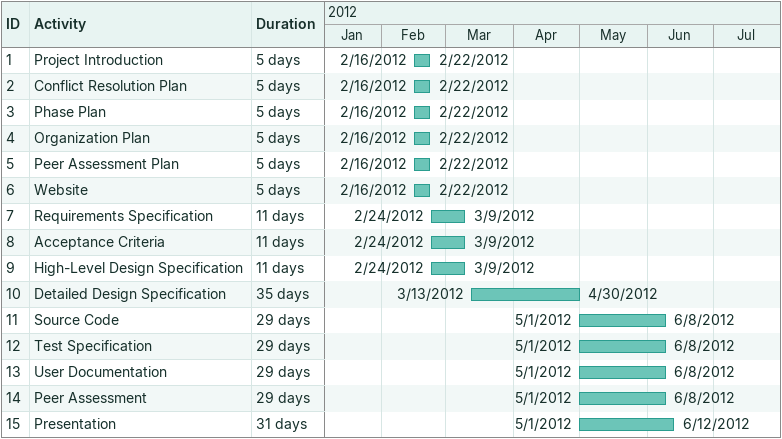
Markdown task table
| ID | Task | Duration | Start | Finish |
|---|---|---|---|---|
| 1 | Project Introduction | 5d | 2012-02-16 | 2012-02-22 |
| 2 | Conflict Resolution Plan | 5d | 2012-02-16 | 2012-02-22 |
| 3 | Phase Plan | 5d | 2012-02-16 | 2012-02-22 |
| 4 | Organization Plan | 5d | 2012-02-16 | 2012-02-22 |
| 5 | Peer Assessment Plan | 5d | 2012-02-16 | 2012-02-22 |
| 6 | Website | 5d | 2012-02-16 | 2012-02-22 |
| 7 | Requirements Specification | 11d | 2012-02-24 | 2012-03-09 |
| 8 | Acceptance Criteria | 11d | 2012-02-24 | 2012-03-09 |
| 9 | High-Level Design Specification | 11d | 2012-02-24 | 2012-03-09 |
| 10 | Detailed Design Specification | 35d | 2012-03-13 | 2012-04-30 |
| 11 | Source Code | 29d | 2012-05-01 | 2012-06-08 |
| 12 | Test Specification | 29d | 2012-05-01 | 2012-06-08 |
| 13 | User Documentation | 29d | 2012-05-01 | 2012-06-08 |
| 14 | Peer Assessment | 29d | 2012-05-01 | 2012-06-08 |
| 15 | Presentation | 31d | 2012-05-01 | 2012-06-12 |
